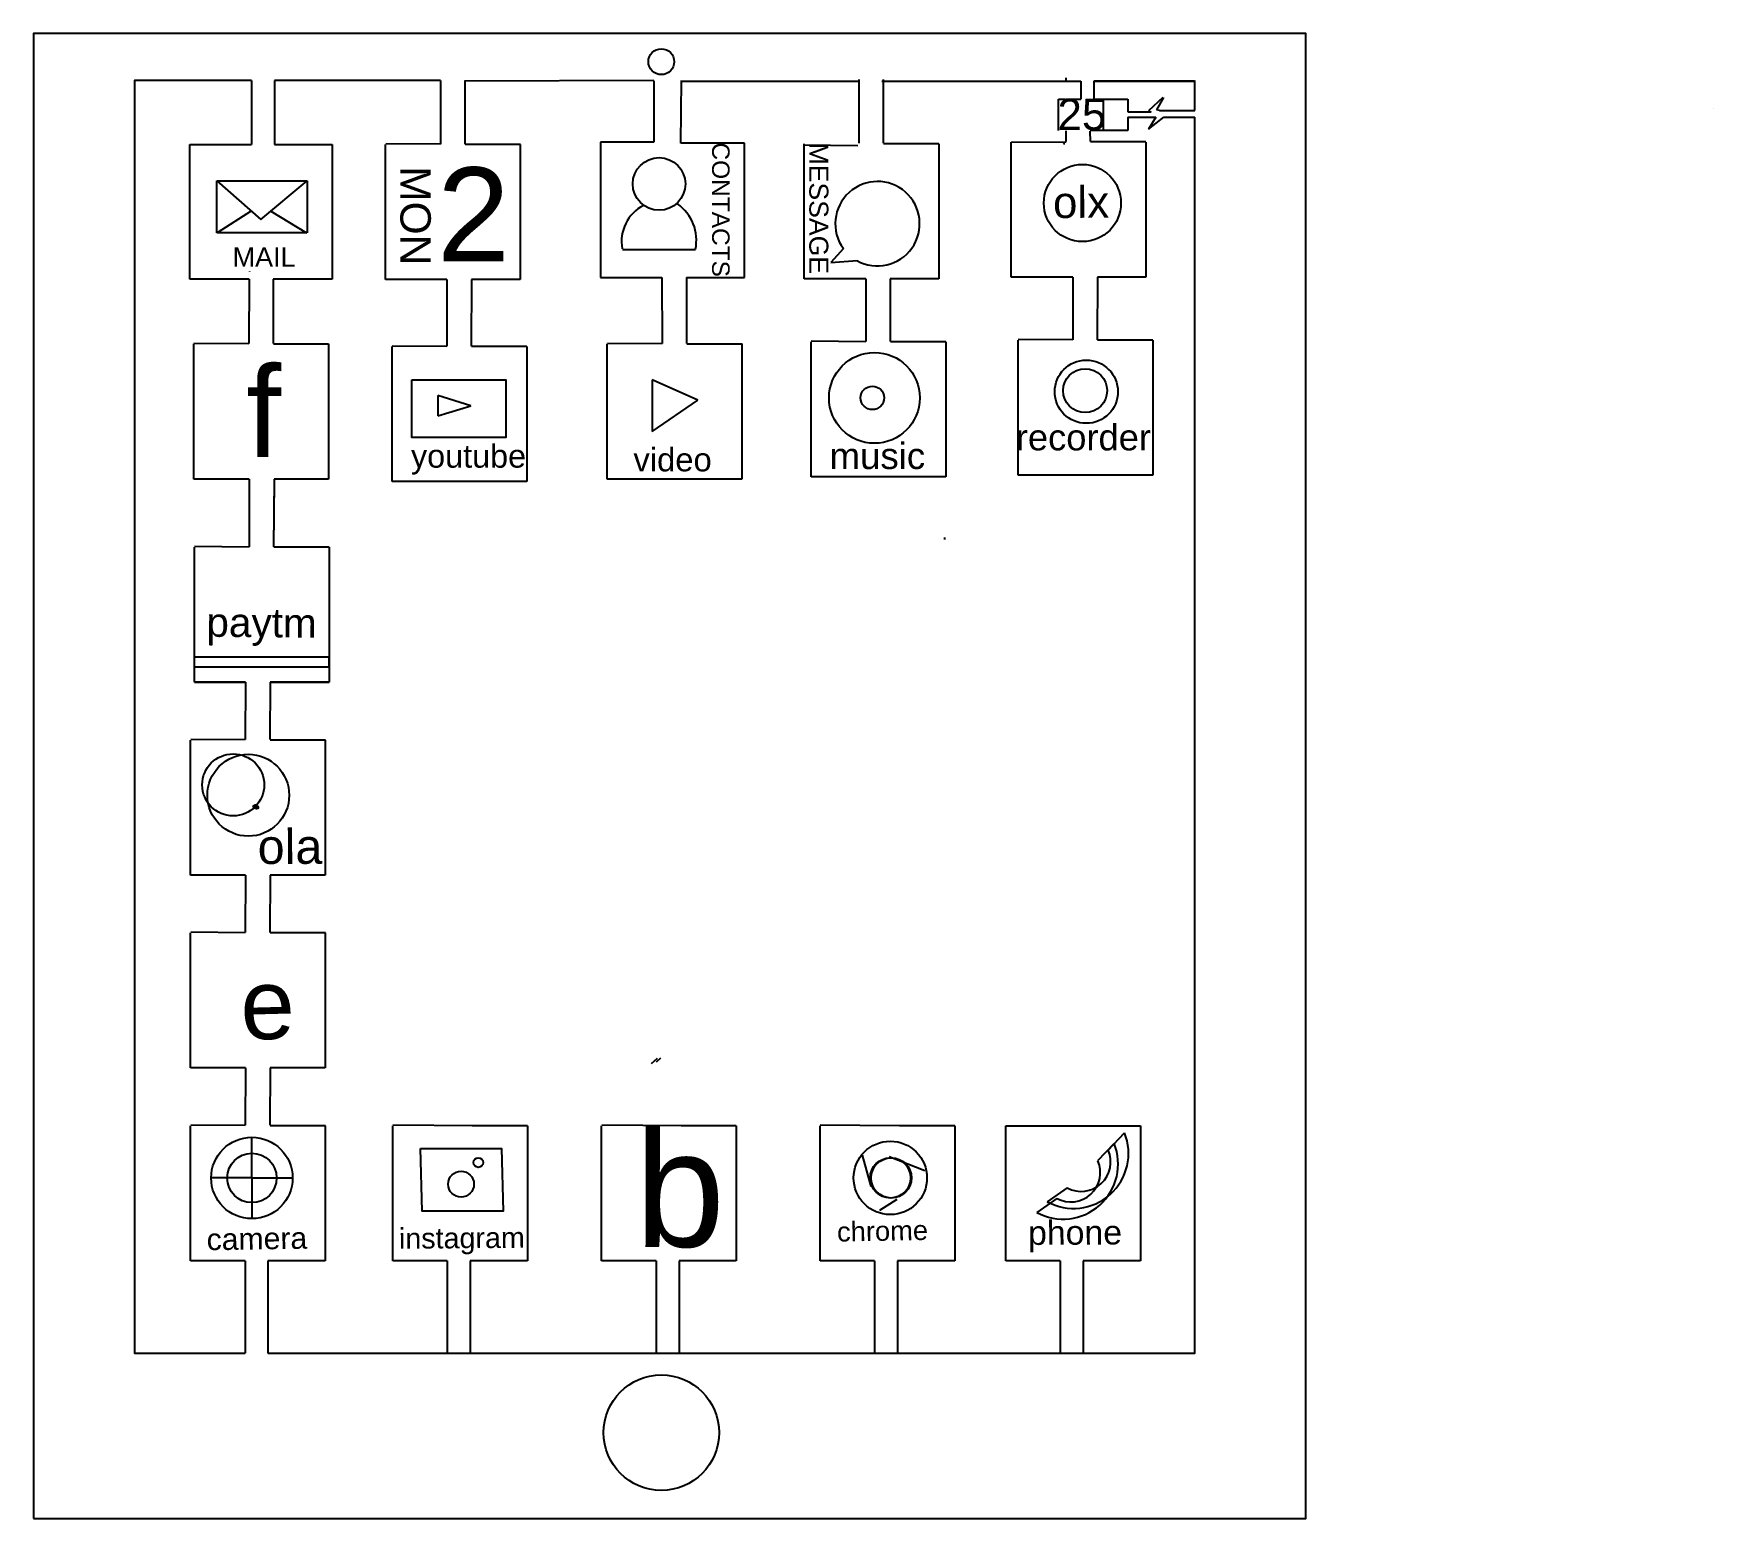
# Model space of a CAD drawing. Header units: inches. Extents: x 16 to 174, y 10 to 150.
import ezdxf

# ---------------------------------------------------------------- set-up
doc = ezdxf.new("R2010")
doc.units = ezdxf.units.IN
doc.header["$MEASUREMENT"] = 0
doc.styles.add('Annotative', font='arial.ttf')

msp = doc.modelspace()

# ---------------------------------------------------------------- linework, layer by layer
for p, q in [((113.26, 145.89), (113.25, 145.59)), ((113.26, 145.89), (113.26, 145.59)), ((36.46, 145.65), (36.46, 139.62)), ((38.61, 145.65), (38.61, 139.62)), ((54.26, 145.65), (54.26, 139.65)), ((56.56, 145.65), (56.56, 139.65)), ((56.57, 145.61), (74.38, 145.69)), ((74.38, 145.61), (74.38, 139.83)), ((76.94, 139.75), (77.01, 145.65)), ((77.11, 145.59), (93.67, 145.59)), ((93.73, 145.73), (93.73, 139.73)), ((95.91, 145.59), (114.68, 145.59)), ((96.03, 145.73), (96.03, 139.73)), ((114.68, 145.59), (114.68, 143.9)), ((125.4, 145.59), (115.89, 145.59)), ((115.89, 145.59), (115.89, 143.9)), ((115.89, 145.59), (125.4, 145.59)), ((112.57, 143.9), (113.19, 143.9)), ((112.57, 140.94), (112.57, 143.9)), ((113.26, 143.9), (114.68, 143.9)), ((115.89, 143.9), (119.09, 143.9)), ((116.79, 143.9), (116.79, 140.94)), ((119.09, 143.9), (119.09, 142.68)), ((119.1, 142.68), (119.09, 142.68)), ((119.1, 142.68), (121.31, 142.68)), ((122.42, 144.03), (121.04, 142.8)), ((121.04, 142.8), (121.31, 142.68)), ((121.84, 142.87), (122.49, 144.03)), ((122.1, 142.81), (121.84, 142.87)), ((122.1, 142.81), (125.42, 142.81)), ((174.34, 143.03), (174.34, 143.03)), ((119.1, 142.19), (119.09, 140.94)), ((119.1, 142.19), (121.76, 142.19)), ((121.76, 142.19), (121.04, 141.05)), ((121.04, 141.05), (122.51, 142.19)), ((122.51, 142.19), (125.36, 142.19)), ((125.36, 142.19), (125.42, 142.19)), ((30.62, 139.62), (36.46, 139.62)), ((30.62, 126.92), (30.62, 139.62)), ((38.61, 139.62), (44.06, 139.62)), ((44.06, 139.62), (44.06, 126.92)), ((49.09, 126.87), (49.09, 139.6)), ((49.11, 139.69), (54.26, 139.66)), ((56.59, 139.64), (61.81, 139.64)), ((61.8, 139.6), (61.8, 126.87)), ((74.38, 139.83), (69.35, 139.83)), ((69.35, 139.83), (69.35, 127.06)), ((82.95, 139.75), (76.94, 139.75)), ((82.95, 127.06), (82.95, 139.75)), ((88.47, 139.57), (93.63, 139.53)), ((88.56, 126.95), (88.56, 139.68)), ((96.06, 139.72), (101.27, 139.72)), ((101.27, 139.68), (101.27, 126.95)), ((108.01, 139.73), (108.09, 139.73)), ((108.01, 139.73), (108.09, 139.73)), ((108.09, 139.84), (113.28, 139.86)), ((108.09, 127.11), (108.09, 139.84)), ((108.09, 127.11), (108.09, 139.84)), ((113.03, 139.69), (113.02, 139.66)), ((113.03, 139.69), (113.16, 139.69)), ((113.26, 140.9), (113.26, 139.88)), ((115.53, 140.87), (115.56, 139.88)), ((119.09, 140.94), (115.56, 140.94)), ((115.56, 140.94), (115.56, 140.94)), ((115.56, 140.16), (115.56, 139.88)), ((115.59, 139.88), (120.81, 139.88)), ((115.59, 139.88), (120.81, 139.88)), ((120.8, 139.84), (120.8, 127.11)), ((120.8, 139.84), (120.8, 127.11)), ((33.16, 131.27), (33.16, 136.17)), ((33.16, 136.17), (37.34, 132.54)), ((33.17, 136.2), (41.7, 136.17)), ((37.34, 132.54), (41.7, 136.17)), ((41.69, 136.2), (41.69, 131.29)), ((36.43, 133.37), (33.2, 131.29)), ((38.28, 133.31), (41.63, 131.29)), ((41.66, 131.29), (33.16, 131.27)), ((41.69, 131.29), (41.69, 131.29)), ((71.45, 129.72), (78.33, 129.72)), ((92.28, 129.8), (91.09, 128.48)), ((91.09, 128.48), (93.56, 128.67)), ((36.24, 126.92), (30.62, 126.92)), ((36.24, 126.92), (36.18, 120.84)), ((36.25, 127.67), (36.25, 127.64)), ((38.49, 126.92), (38.48, 120.84)), ((44.06, 126.92), (38.49, 126.92)), ((54.88, 126.87), (49.09, 126.87)), ((54.88, 126.87), (54.88, 120.59)), ((57.21, 126.87), (57.17, 120.59)), ((61.8, 126.87), (57.21, 126.87)), ((69.35, 127.06), (75.16, 127.06)), ((75.16, 127.06), (75.17, 120.84)), ((77.48, 127.06), (77.47, 120.84)), ((77.48, 127.06), (82.95, 127.06)), ((94.38, 126.95), (88.56, 126.95)), ((94.38, 126.95), (94.39, 121.04)), ((101.27, 126.95), (96.69, 126.95)), ((96.69, 126.95), (96.69, 121.04)), ((113.91, 127.11), (108.09, 127.11)), ((113.91, 127.11), (108.09, 127.11)), ((113.91, 127.11), (113.93, 121.2)), ((113.91, 127.11), (113.93, 121.2)), ((116.23, 127.11), (116.22, 121.2)), ((116.23, 127.11), (116.22, 121.2)), ((120.8, 127.11), (116.23, 127.11)), ((120.8, 127.11), (116.23, 127.11)), ((31.01, 108.07), (31.01, 120.8)), ((31.02, 120.89), (36.18, 120.85)), ((38.51, 120.83), (43.72, 120.83)), ((43.72, 120.8), (43.72, 108.07)), ((49.71, 107.82), (49.71, 120.55)), ((49.72, 120.64), (54.88, 120.61)), ((57.2, 120.59), (62.42, 120.59)), ((62.41, 120.55), (62.41, 107.82)), ((70, 108.07), (70, 120.8)), ((70.02, 120.89), (75.17, 120.85)), ((77.5, 120.83), (82.72, 120.83)), ((82.71, 120.8), (82.71, 108.07)), ((89.22, 108.27), (89.22, 121)), ((89.24, 121.09), (94.39, 121.05)), ((96.72, 121.04), (101.94, 121.04)), ((101.93, 121), (101.93, 108.27)), ((108.76, 108.43), (108.76, 121.16)), ((108.76, 108.43), (108.76, 121.16)), ((108.77, 121.25), (113.93, 121.21)), ((108.77, 121.25), (113.93, 121.21)), ((116.25, 121.19), (121.47, 121.19)), ((116.25, 121.19), (121.47, 121.19)), ((121.46, 121.16), (121.46, 108.43)), ((121.46, 121.16), (121.46, 108.43)), ((74.25, 117.41), (74.25, 112.56)), ((78.55, 115.51), (74.25, 117.41)), ((54.01, 115.95), (54.01, 114.03)), ((57.12, 114.96), (54.01, 115.95)), ((54.01, 114.03), (57.12, 114.96)), ((74.25, 112.56), (78.55, 115.51)), ((36.23, 108.07), (31.01, 108.07)), ((36.23, 108.07), (36.23, 101.68)), ((36.23, 107.84), (36.23, 101.68)), ((38.57, 108.07), (38.52, 101.68)), ((38.57, 107.84), (38.52, 101.68)), ((43.72, 108.07), (38.57, 108.07)), ((62.41, 107.82), (49.71, 107.82)), ((82.71, 108.07), (70, 108.07)), ((101.93, 108.27), (89.22, 108.27)), ((121.46, 108.43), (108.76, 108.43)), ((121.46, 108.43), (108.76, 108.43)), ((31.06, 88.91), (31.06, 101.64)), ((31.06, 88.91), (31.06, 101.64)), ((31.07, 101.73), (36.23, 101.69)), ((31.07, 101.73), (36.23, 101.69)), ((38.55, 101.68), (43.77, 101.68)), ((38.55, 101.68), (43.77, 101.68)), ((43.76, 101.64), (43.76, 88.91)), ((43.76, 101.64), (43.76, 88.91)), ((101.82, 102.57), (101.82, 102.37)), ((43.76, 91.26), (31.06, 91.26)), ((31.06, 88.91), (31.06, 90.37)), ((31.06, 90.37), (43.76, 90.37)), ((43.76, 90.37), (43.76, 91.26)), ((35.87, 88.91), (31.06, 88.91)), ((35.87, 88.91), (31.06, 88.91)), ((31.06, 88.91), (35.87, 88.91)), ((31.06, 88.91), (35.87, 88.91)), ((31.06, 88.91), (35.87, 88.91)), ((35.87, 88.91), (33.15, 88.91)), ((35.87, 88.91), (35.86, 83.5)), ((35.87, 88.91), (35.86, 83.5)), ((35.87, 88.91), (35.86, 83.5)), ((38.2, 88.91), (38.16, 83.5)), ((38.2, 88.91), (38.16, 83.5)), ((38.2, 88.91), (38.16, 83.5)), ((43.76, 88.91), (38.2, 88.91)), ((43.76, 88.91), (38.2, 88.91)), ((43.76, 88.91), (38.2, 88.91)), ((38.2, 88.91), (43.76, 88.91)), ((38.2, 88.91), (39.51, 88.91)), ((38.2, 88.91), (43.76, 88.91)), ((30.69, 70.72), (30.69, 83.46)), ((30.69, 70.72), (30.69, 83.46)), ((30.69, 70.72), (30.69, 83.46)), ((30.71, 83.54), (35.86, 83.51)), ((30.71, 83.54), (35.86, 83.51)), ((30.71, 83.54), (35.86, 83.51)), ((38.19, 83.49), (43.41, 83.49)), ((38.19, 83.49), (43.41, 83.49)), ((38.19, 83.49), (43.41, 83.49)), ((43.4, 83.46), (43.4, 70.72)), ((43.4, 83.46), (43.4, 70.72)), ((43.4, 83.46), (43.4, 70.72)), ((35.87, 70.72), (30.69, 70.72)), ((35.87, 70.72), (30.69, 70.72)), ((35.87, 70.72), (30.69, 70.72)), ((35.87, 70.72), (35.86, 65.31)), ((38.2, 70.72), (38.16, 65.31)), ((43.4, 70.72), (38.2, 70.72)), ((43.4, 70.72), (38.2, 70.72)), ((43.4, 70.72), (38.2, 70.72)), ((30.69, 52.54), (30.69, 65.27)), ((30.71, 65.36), (35.86, 65.32)), ((38.19, 65.31), (43.41, 65.31)), ((43.4, 65.27), (43.4, 52.54)), ((35.87, 52.54), (30.69, 52.54)), ((35.87, 52.54), (35.86, 47.13)), ((38.2, 52.54), (38.16, 47.13)), ((43.4, 52.54), (38.2, 52.54)), ((74.71, 53.42), (74.15, 52.94)), ((74.66, 53.11), (75.05, 53.49)), ((30.69, 34.36), (30.69, 47.09)), ((30.71, 47.18), (35.86, 47.14)), ((36.48, 44.5), (36.48, 46.01)), ((38.19, 47.12), (43.41, 47.12)), ((43.4, 47.09), (43.4, 34.36)), ((49.77, 34.36), (49.77, 47.09)), ((49.78, 47.18), (57.54, 47.12)), ((57.27, 47.12), (62.48, 47.12)), ((62.48, 47.09), (62.48, 34.36)), ((69.46, 34.36), (69.46, 47.09)), ((69.48, 47.18), (77.23, 47.12)), ((76.96, 47.12), (82.17, 47.12)), ((82.17, 47.09), (82.17, 34.36)), ((90.08, 34.36), (90.08, 47.09)), ((90.09, 47.18), (97.57, 47.12)), ((97.57, 47.12), (102.79, 47.12)), ((102.78, 47.09), (102.78, 34.36)), ((107.59, 34.36), (107.59, 47.09)), ((107.59, 47.09), (120.3, 47.09)), ((117.26, 44.79), (118.79, 46.42)), ((120.3, 47.09), (120.3, 34.36)), ((36.48, 42.17), (36.48, 44.5)), ((116.28, 43.8), (117.81, 45.43)), ((94.05, 44.31), (94.87, 41.35)), ((96.6, 44.2), (99.97, 42.88)), ((36.48, 42.17), (32.63, 42.17)), ((36.48, 42.17), (36.48, 42.17)), ((36.48, 42.17), (36.48, 42.17)), ((36.48, 42.17), (36.48, 42.17)), ((36.48, 42.17), (36.48, 42.17)), ((36.48, 42.17), (36.48, 42.17)), ((36.48, 42.17), (36.48, 38.33)), ((36.48, 42.17), (40.32, 42.17)), ((113.39, 41.23), (111.49, 39.92)), ((97.31, 40.13), (95.68, 39.11)), ((112.41, 40.23), (110.51, 38.92)), ((35.84, 34.36), (30.69, 34.36)), ((35.84, 34.36), (35.84, 25.65)), ((43.4, 34.36), (38, 34.36)), ((38, 34.36), (38, 25.65)), ((54.91, 34.36), (49.77, 34.36)), ((54.91, 34.36), (54.91, 25.65)), ((62.48, 34.36), (57.08, 34.36)), ((57.08, 34.36), (57.08, 25.65)), ((74.6, 34.36), (69.46, 34.36)), ((74.6, 34.36), (74.6, 25.65)), ((82.17, 34.36), (76.77, 34.36)), ((76.77, 34.36), (76.77, 25.65)), ((95.22, 34.36), (90.08, 34.36)), ((95.22, 34.36), (95.22, 25.65)), ((102.78, 34.36), (97.39, 34.36)), ((97.39, 34.36), (97.39, 25.65)), ((112.73, 34.36), (107.59, 34.36)), ((112.73, 34.36), (112.73, 25.65)), ((120.3, 34.36), (114.9, 34.36)), ((114.9, 34.36), (114.9, 25.65))]:
    msp.add_line(p, q)
for points in [[(15.89, 10.07), (135.89, 10.07), (135.89, 150.07), (15.89, 150.07)], [(51.56, 117.41), (60.43, 117.41), (60.43, 111.98), (51.56, 111.98)], [(52.39, 44.94), (60.03, 44.94), (60.18, 39.04), (52.54, 39.04)]]:
    msp.add_lwpolyline(points, close=True)
for points in [[(36.46, 145.65), (25.42, 145.65), (25.42, 25.65), (35.84, 25.65)], [(54.26, 145.65), (38.61, 145.65)], [(125.42, 142.81), (125.42, 145.65)], [(38, 25.65), (125.42, 25.65), (125.42, 142.19)]]:
    msp.add_lwpolyline(points)
for centre, radius in [((75.1, 147.42), 1.22), ((74.89, 135.89), 2.48), ((114.82, 134.09), 3.64), ((95.2, 115.72), 4.28), ((115.19, 116.3), 2.98), ((115.08, 116.4), 2.07), ((95.01, 115.72), 1.11), ((34.72, 79.23), 2.92), ((36.14, 78.25), 3.86), ((36.78, 77.17), 0.165), ((36.93, 77.12), 0.165), ((36.48, 42.17), 3.84), ((36.48, 42.17), 2.33), ((96.7, 42.17), 3.46), ((56.21, 41.58), 1.22), ((57.84, 43.62), 0.455), ((96.7, 42.17), 1.9), ((96.8, 42.17), 1.9), ((75.1, 18.15), 5.45)]:
    msp.add_circle(centre, radius)
for centre, radius, start, end in [((95.49, 132.14), 3.98, 240.852, 216.0416), ((75.18, 130.47), 3.83, 117.3366, 190.4948), ((74.23, 130.58), 4.18, 348.2169, 55.0077), ((113.98, 44.48), 5.19, 241.3966, 22.0135), ((113, 43.48), 5.19, 241.3966, 22.0135), ((114.71, 43.68), 2.78, 241.5811, 23.6423), ((113.73, 42.68), 2.78, 241.5811, 23.6423)]:
    msp.add_arc(centre, radius, start, end)

# ---------------------------------------------------------------- texts
at = {"style": 'Annotative'}
for s, height, rotation, p in [('25 ', 2.961, 360, (112.47, 140.97)), ('CONTACTS  ', 1.65, 270, (79.89, 139.8)), ('MESSAGE', 1.794, 270, (89.06, 139.79)), ('MON', 2.866, 270, (50.49, 137.56)), ('olx', 2.962, 0.5412, (112.06, 132.67)), ('paytm', 2.735, 359.4639, (32.18, 93.2)), ('ola', 3.275, 0.1923, (37.03, 71.77)), ('e', 6.61, 1.4952, (35.47, 55.19)), ('chrome', 1.844, 1.1113, (91.69, 36.16)), ('phone    ', 2.283, 0.3348, (109.7, 35.85)), ('camera', 2.036, 0.8825, (32.23, 35.35)), ('instagram', 1.936, 0.4571, (50.36, 35.49))]:
    msp.add_text(s, height=height, rotation=rotation, dxfattribs=at).set_placement(p)
for s, height, p in [('2 ', 8.838, (53.95, 128.61)), ('    MAIL', 1.823, (31.83, 128.09)), ('f ', 8.546, (35.93, 110.14)), ('recorder', 2.451, (108.54, 110.77)), ('youtube', 2.183, (51.49, 109.14)), ('video ', 2.212, (72.47, 108.79)), ('music ', 2.472, (90.97, 109.01)), ('b  ', 10.937, (72.61, 35.67))]:
    msp.add_text(s, height=height, dxfattribs=at).set_placement(p)

doc.saveas('drawing.dxf')
